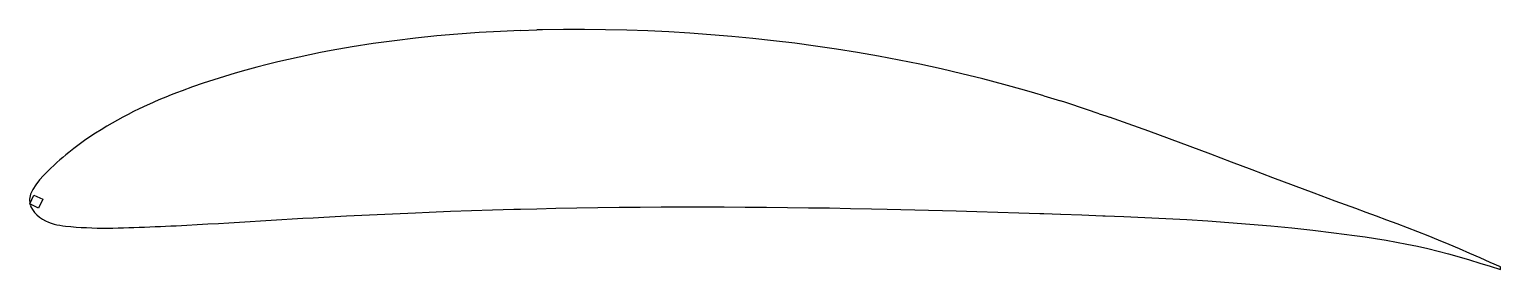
# Model space of a CAD drawing. Header units: inches. Extents: x 246 to 696, y 160 to 233.
import ezdxf

# ---------------------------------------------------------------- set-up
doc = ezdxf.new("R2010")
doc.units = ezdxf.units.IN
doc.header["$MEASUREMENT"] = 0
doc.layers.add('7', color=7, linetype='Continuous')

msp = doc.modelspace()

# ---------------------------------------------------------------- linework, layer by layer
at = {"color": 0}
for p, q in [((395.96, 233.17), (400.96, 233.34)), ((555.96, 213.21), (560.96, 211.67)), ((572.85, 207.78), (574.85, 207.1)), ((574.85, 207.1), (576.02, 206.7)), ((245.94, 180.28), (247.23, 182.99)), ((248.65, 178.99), (245.94, 180.28)), ((247.23, 182.99), (249.94, 181.69)), ((249.94, 181.69), (248.65, 178.99)), ((342.75, 176.61), (363.85, 177.59)), ((395.96, 178.69), (400.96, 178.82)), ((508.01, 178.69), (529.1, 178.15)), ((555.96, 177.3), (560.96, 177.13))]:
    msp.add_line(p, q, dxfattribs=at)
at = {"layer": '7', "color": 0, "linetype": 'Continuous'}
msp.add_line((572.85, 207.78), (568.99, 209.08), dxfattribs=at)
for points in [[(395.96, 233.17), (389.79, 232.9), (383.35, 232.53), (376.84, 232.07), (370.35, 231.5), (363.86, 230.83), (357.39, 230.06), (350.93, 229.17), (344.49, 228.17), (338.07, 227.04), (334.8, 226.42), (331.53, 225.76), (328.27, 225.07), (325.03, 224.34), (321.78, 223.59), (318.55, 222.79), (315.32, 221.96), (312.02, 221.07), (308.73, 220.14), (305.45, 219.17), (302.19, 218.15), (298.94, 217.09), (295.71, 215.97), (292.49, 214.8), (290.83, 214.17), (289.17, 213.53)], [(553.14, 214.04), (549.99, 214.97), (543.65, 216.74), (537.29, 218.42), (530.9, 220), (524.49, 221.5), (518.06, 222.89), (511.71, 224.17), (505.35, 225.36), (498.97, 226.46), (492.58, 227.48), (486.17, 228.41), (479.76, 229.26), (473.33, 230.03), (466.93, 230.72), (460.52, 231.34), (454.11, 231.88), (447.7, 232.34), (441.28, 232.73), (434.86, 233.04), (428.42, 233.27), (421.98, 233.42), (415.54, 233.48), (409.1, 233.47), (402.66, 233.37), (400.96, 233.34)], [(289.17, 213.53), (287.53, 212.87), (285.89, 212.19), (284.25, 211.49), (283.44, 211.15), (281.83, 210.41), (279.34, 209.25), (277.68, 208.43), (276.02, 207.59), (274.37, 206.73), (272.74, 205.83), (271.11, 204.91), (269.5, 203.97), (267.76, 202.91), (266.04, 201.82), (264.34, 200.71), (262.67, 199.57), (261.03, 198.4), (259.44, 197.21), (257.89, 196), (256.96, 195.25), (256.05, 194.48), (255.14, 193.7), (254.23, 192.89), (253.32, 192.04), (252.39, 191.16), (251.44, 190.23), (250.17, 188.93), (248.92, 187.57), (247.79, 186.14), (246.84, 184.69), (246.17, 183.21), (245.84, 181.74), (245.94, 180.28), (246.12, 179.76)], [(555.96, 213.21), (553.14, 214.04)], [(568.99, 209.08), (562.59, 211.16), (560.96, 211.67)], [(695.53, 161.05), (692.38, 162.43), (689.24, 163.82), (686.09, 165.19), (682.94, 166.55), (679.78, 167.9), (676.6, 169.22), (673.42, 170.51), (670.27, 171.75), (667.12, 172.96), (663.96, 174.16), (660.79, 175.34), (657.62, 176.5), (654.44, 177.67), (651.26, 178.83), (644.92, 181.16), (638.58, 183.52), (632.25, 185.88), (625.92, 188.26), (619.6, 190.64), (613.27, 193.02), (606.94, 195.41), (600.64, 197.77), (594.34, 200.12), (588.03, 202.43), (581.7, 204.71), (576.02, 206.7)], [(246.15, 179.68), (246.25, 179.39), (246.73, 178.52), (247.35, 177.7), (248.1, 176.93), (248.93, 176.23), (249.84, 175.6), (250.78, 175.07), (251.63, 174.68), (252.5, 174.37), (253.37, 174.12), (254.24, 173.92), (255.13, 173.76), (256.01, 173.63), (256.91, 173.53), (258.5, 173.36), (260.1, 173.22), (261.7, 173.11), (263.31, 173.03), (264.92, 172.96), (266.53, 172.92), (268.14, 172.9), (269.75, 172.9), (271.36, 172.91), (272.97, 172.94), (274.58, 172.98), (276.19, 173.03), (277.8, 173.08), (279.41, 173.14), (281.02, 173.2), (282.63, 173.27), (284.25, 173.34), (285.86, 173.4), (287.47, 173.48), (289.08, 173.55), (290.69, 173.63), (293.92, 173.79), (297.15, 173.96), (300.37, 174.15), (303.6, 174.34), (306.82, 174.53), (310.04, 174.73), (313.27, 174.93), (316.5, 175.12), (319.72, 175.32), (322.95, 175.51), (326.17, 175.7), (329.4, 175.88), (332.62, 176.06), (335.85, 176.24), (342.75, 176.61)], [(363.85, 177.59), (368.08, 177.77), (374.53, 178.02), (380.98, 178.25), (387.42, 178.45), (393.86, 178.64), (395.96, 178.69)], [(400.96, 178.82), (406.74, 178.94), (413.18, 179.07), (419.62, 179.17), (426.07, 179.25), (432.5, 179.31), (438.94, 179.35), (445.37, 179.37), (451.81, 179.37), (458.24, 179.35), (464.67, 179.32), (471.11, 179.27), (477.54, 179.2), (483.97, 179.12), (490.4, 179.03), (496.83, 178.92), (503.26, 178.79), (508.01, 178.69)], [(529.1, 178.15), (535.4, 177.96), (541.82, 177.76), (548.25, 177.56), (551.46, 177.45)], [(551.46, 177.45), (554.67, 177.34), (555.96, 177.3)], [(560.96, 177.13), (561.1, 177.13), (567.53, 176.9), (573.95, 176.67), (574.64, 176.64)], [(574.64, 176.64), (580.38, 176.42), (586.8, 176.14), (593.22, 175.83), (599.64, 175.49), (606.06, 175.09), (612.48, 174.65), (618.9, 174.14), (625.31, 173.58), (631.72, 172.95), (638.12, 172.25), (644.51, 171.49), (650.9, 170.64), (654.12, 170.19), (657.33, 169.7), (660.53, 169.19), (663.73, 168.63), (666.92, 168.03), (670.09, 167.38), (673.25, 166.67), (676.46, 165.88), (679.66, 165.03), (682.84, 164.13), (686.01, 163.2), (689.17, 162.24), (692.33, 161.25), (695.49, 160.26), (695.53, 161.05)]]:
    msp.add_lwpolyline(points, dxfattribs=at)

doc.saveas('drawing.dxf')
